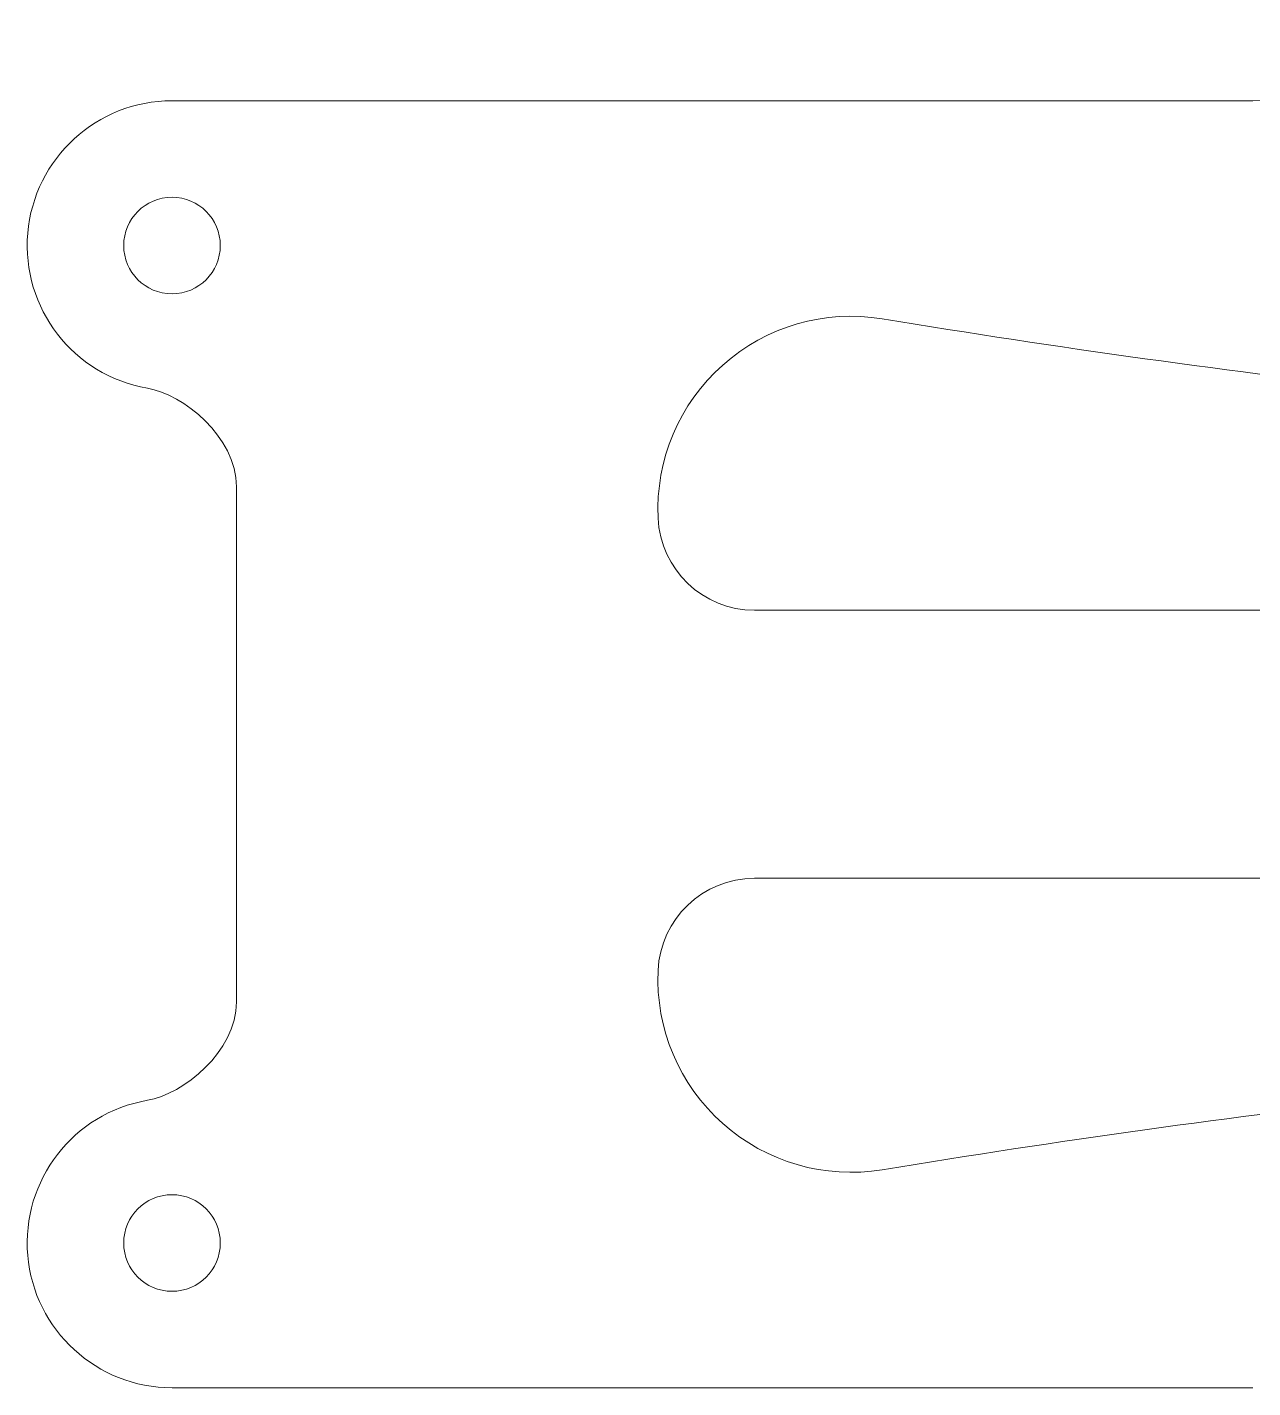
# Model space of a CAD drawing. Header units: millimetres. Extents: x -40 to 114, y -24 to 24.
# Drawn here: x -39.82 to -1.73, y -20 to 22.29 of the extents above; entities that cross this region are included whole.
import ezdxf

# ---------------------------------------------------------------- set-up
doc = ezdxf.new("R2010")
doc.units = ezdxf.units.MM
doc.layers.add('1', color=7, linetype='Continuous', true_color=0xffffff)

msp = doc.modelspace()

# ---------------------------------------------------------------- linework, layer by layer
at = {"layer": '1', "color": 3, "linetype": 'Continuous', "lineweight": 18}
for p, q in [((-1.727869, 20), (-35.318076, 20)), ((-33.318076, 0), (-33.318076, 8)), ((20.630693, 4.165983), (-17.213652, 4.165983)), ((-33.318076, 0), (-33.318076, -8)), ((20.630693, -4.165983), (-17.213652, -4.165983)), ((-1.727869, -20), (-35.318076, -20))]:
    msp.add_line(p, q, dxfattribs=at)
for centre in [(-35.318076, 15.5), (-35.318076, -15.5)]:
    msp.add_circle(centre, 1.5, dxfattribs=at)
for centre, radius, start, end in [((-1.727869, 24), 4, 270, 334.623066), ((-35.318076, 15.5), 4.5, 90, 260.216909), ((-14.216726, 7.301984), 6, 80.652647, 182.59829), ((40.759645, 341.291227), 332.483703, 260.652636, 266.338173), ((-17.213652, 7.165983), 3, 182.598271, 270.000003), ((-17.213652, -7.165983), 3, 89.999997, 177.401729), ((-14.216726, -7.301984), 6, 177.40171, 279.347353), ((40.759645, -341.291227), 332.483703, 93.661827, 99.347364), ((-35.318076, -15.5), 4.5, 99.783091, 270)]:
    msp.add_arc(centre, radius, start, end, dxfattribs=at)
for points in [[(-36.08271, 11.065439), (-34.968164, 10.873262), (-33.318076, 9.571811), (-33.318076, 8)], [(-36.08271, -11.065439), (-34.968164, -10.873262), (-33.318076, -9.571811), (-33.318076, -8)]]:
    msp.add_open_spline(points, degree=3, dxfattribs=at)

doc.saveas('drawing.dxf')
